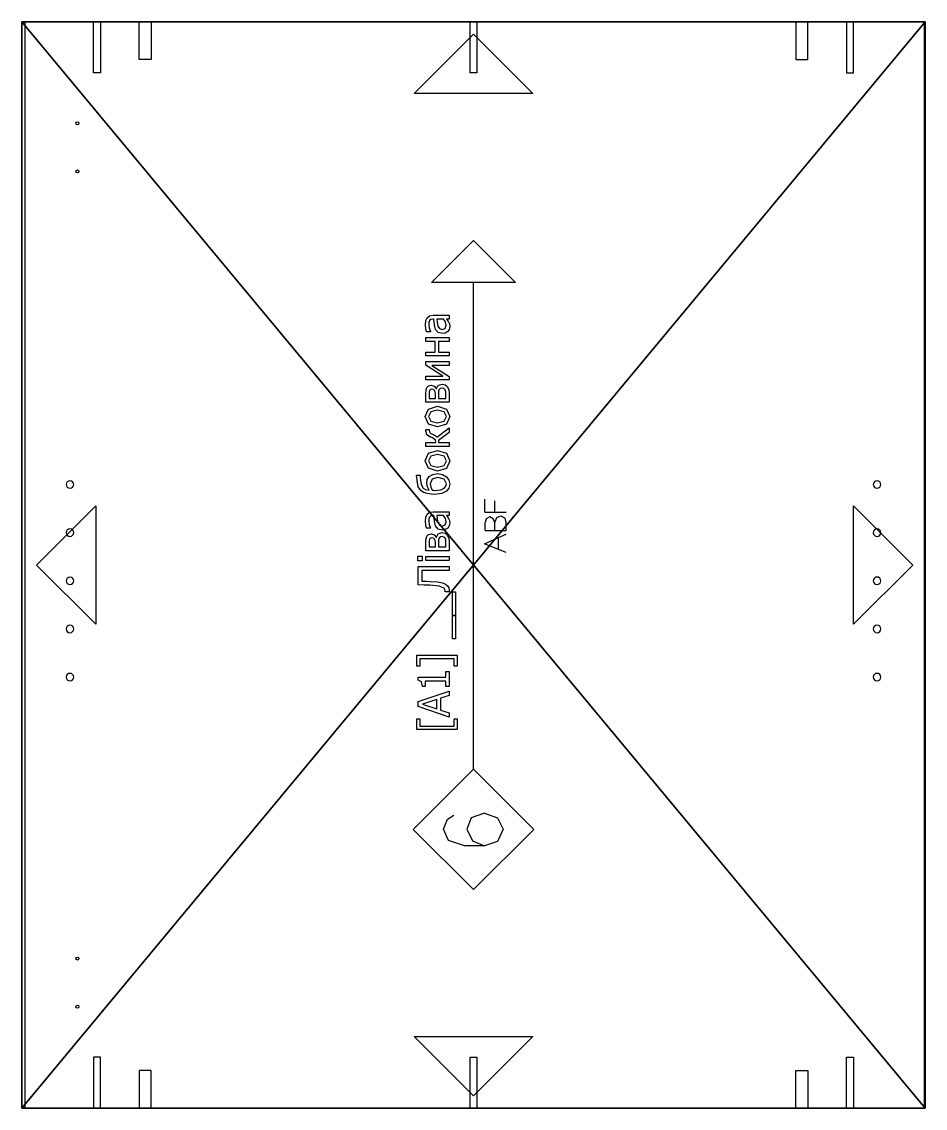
# Model space of a CAD drawing. Header units: millimetres. Extents: x -45532 to 18, y -11338 to 4436.
# Drawn here: x -27414 to -26814, y 0 to 722 of the extents above; entities that cross this region are included whole.
import ezdxf

# ---------------------------------------------------------------- set-up
doc = ezdxf.new("R2010")
doc.units = ezdxf.units.MM
doc.header["$LTSCALE"] = 25.4
doc.layers.get('0').update_dxf_attribs({"true_color": 0xffffff})
for name, color, linetype, true_color in [('-', 216, 'Continuous', 0x770077), ('ABF_cuttingLines', 134, 'Continuous', 0x009987), ('ABF_D5.0_DEPTH8', 252, 'Continuous', 0x777799), ('ABF_edgeBanding', 252, 'Continuous', 0x777799), ('ABF_Label', 190, 'Continuous', 0x9900ff), ('DEPTH3.0-ARTICLE46331', 134, 'Continuous', 0x009987), ('DSIDE-4.5', 190, 'Continuous', 0x9900ff), ('DSIDE-8', 22, 'Continuous', 0xcc4400), ('Dside4.5', 134, 'Continuous', 0x009987)]:
    doc.layers.add(name, color=color, linetype=linetype, true_color=true_color)

# ---------------------------------------------------------------- blocks, each defined once
blk = doc.blocks.new('Group302#1')
at = {"layer": 'DSIDE-4.5', "color": 0, "extrusion": (0, 1, -4.99939e-16)}
blk.add_circle((0, -9), 2.25, dxfattribs=at)
at = {"layer": 'DSIDE-8', "color": 0, "extrusion": (0, 1, -4.99939e-16)}
blk.add_circle((-32, -9), 4, dxfattribs=at)
blk = doc.blocks.new('Group303#1')
at = {"layer": 'DSIDE-4.5', "color": 0}
blk.add_polyline3d([(2.25, 0, 0), (2.25, 34, 0), (-2.25, 34, 0), (-2.25, 0, 0), (2.25, 0, 0)], close=True, dxfattribs=at)
at = {"layer": 'DSIDE-8', "color": 0}
blk.add_polyline3d([(36, 0, 0), (36, 25, 0), (28, 25, 0), (28, 0, 0), (36, 0, 0)], close=True, dxfattribs=at)
blk = doc.blocks.new('Group306#1')
at = {"layer": 'DSIDE-4.5', "color": 0, "extrusion": (0, 1, -4.99939e-16)}
blk.add_circle((0, -9), 2.25, dxfattribs=at)
at = {"layer": 'DSIDE-8', "color": 0, "extrusion": (0, 1, -4.99939e-16)}
blk.add_circle((32, -9), 4, dxfattribs=at)
blk = doc.blocks.new('Group307#1')
at = {"layer": 'DSIDE-4.5', "color": 0}
blk.add_polyline3d([(-2.25, 0, 0), (-2.25, 34, 0), (2.25, 34, 0), (2.25, 0, 0), (-2.25, 0, 0)], close=True, dxfattribs=at)
at = {"layer": 'DSIDE-8', "color": 0}
blk.add_polyline3d([(-36, 0, 0), (-36, 25, 0), (-28, 25, 0), (-28, 0, 0), (-36, 0, 0)], close=True, dxfattribs=at)
blk = doc.blocks.new('Group310#2')
at = {"layer": 'DSIDE-4.5', "color": 0, "extrusion": (0, -1, 4.99939e-16)}
blk.add_circle((0, -9), 2.25, dxfattribs=at)
at = {"layer": 'DSIDE-8', "color": 0, "extrusion": (0, -1, 4.99939e-16)}
blk.add_circle((32, -9), 4, dxfattribs=at)
blk = doc.blocks.new('Group311#1')
at = {"layer": 'DSIDE-4.5', "color": 0}
blk.add_polyline3d([(2.25, 0, 0), (2.25, -34, 0), (-2.25, -34, 0), (-2.25, 0, 0), (2.25, 0, 0)], close=True, dxfattribs=at)
at = {"layer": 'DSIDE-8', "color": 0}
blk.add_polyline3d([(36, 0, 0), (36, -25, 0), (28, -25, 0), (28, 0, 0), (36, 0, 0)], close=True, dxfattribs=at)
blk = doc.blocks.new('Group314#2')
at = {"layer": 'DSIDE-4.5', "color": 0, "extrusion": (0, -1, 4.99939e-16)}
blk.add_circle((0, -9), 2.25, dxfattribs=at)
at = {"layer": 'DSIDE-8', "color": 0, "extrusion": (0, -1, 4.99939e-16)}
blk.add_circle((-32, -9), 4, dxfattribs=at)
blk = doc.blocks.new('Group315#1')
at = {"layer": 'DSIDE-4.5', "color": 0}
blk.add_polyline3d([(-2.25, 0, 0), (-2.25, -34, 0), (2.25, -34, 0), (2.25, 0, 0), (-2.25, 0, 0)], close=True, dxfattribs=at)
at = {"layer": 'DSIDE-8', "color": 0}
blk.add_polyline3d([(-36, 0, 0), (-36, -25, 0), (-28, -25, 0), (-28, 0, 0), (-36, 0, 0)], close=True, dxfattribs=at)
blk = doc.blocks.new('Group313#2')
at = {"layer": 'Dside4.5', "color": 0, "extrusion": (0, -1, 0)}
blk.add_circle((0, -9), 2.25, dxfattribs=at)
blk = doc.blocks.new('Group314#3')
at = {"layer": 'Dside4.5', "color": 0}
blk.add_polyline3d([(-2.25, 0, 0), (-2.25, 34, 0), (2.25, 34, 0), (2.25, 0, 0), (-2.25, 0, 0)], close=True, dxfattribs=at)
blk = doc.blocks.new('Group316#2')
at = {"layer": 'Dside4.5', "color": 0, "extrusion": (0, 1, 0)}
blk.add_circle((0, -9), 2.25, dxfattribs=at)
blk = doc.blocks.new('Group317#1')
at = {"layer": 'Dside4.5', "color": 0}
blk.add_polyline3d([(2.25, 0, 0), (2.25, -34, 0), (-2.25, -34, 0), (-2.25, 0, 0), (2.25, 0, 0)], close=True, dxfattribs=at)
blk = doc.blocks.new('Group373#1')
at = {"layer": 'DEPTH3.0-ARTICLE46331', "color": 0}
for centre in [(37, 16), (37, -16)]:
    blk.add_circle(centre, 1, dxfattribs=at)
blk = doc.blocks.new('Group375#1')
at = {"layer": 'DEPTH3.0-ARTICLE46331', "color": 0}
for centre in [(37, 16), (37, -16)]:
    blk.add_circle(centre, 1, dxfattribs=at)
blk = doc.blocks.new('Group#571')
at = {"layer": 'ABF_D5.0_DEPTH8', "color": 0, "extrusion": (1, 1.48988e-08, 2.29886e-14)}
blk.add_circle((2.5, 2.5, 0), 2.5, dxfattribs=at)
blk = doc.blocks.new('Group#572')
at = {"layer": 'ABF_D5.0_DEPTH8', "color": 0, "extrusion": (1, 1.48988e-08, 2.29886e-14)}
blk.add_circle((2.5, 2.5, 0), 2.5, dxfattribs=at)
blk = doc.blocks.new('Group#573')
at = {"layer": 'ABF_D5.0_DEPTH8', "color": 0, "extrusion": (1, 1.48988e-08, 2.29886e-14)}
blk.add_circle((2.5, 2.5, 0), 2.5, dxfattribs=at)
blk = doc.blocks.new('Group#574')
at = {"layer": 'ABF_D5.0_DEPTH8', "color": 0, "extrusion": (1, 1.48988e-08, 2.29886e-14)}
blk.add_circle((2.5, 2.5, 0), 2.5, dxfattribs=at)
blk = doc.blocks.new('Group#575')
at = {"layer": 'ABF_D5.0_DEPTH8', "color": 0, "extrusion": (1, 1.48988e-08, 2.29886e-14)}
blk.add_circle((2.5, 2.5, 0), 2.5, dxfattribs=at)
blk = doc.blocks.new('Group#576')
at = {"layer": 'ABF_D5.0_DEPTH8', "color": 0, "extrusion": (1, 1.48988e-08, 2.29886e-14)}
blk.add_circle((2.5, 2.5, 0), 2.5, dxfattribs=at)
blk = doc.blocks.new('Group#577')
at = {"layer": 'ABF_D5.0_DEPTH8', "color": 0, "extrusion": (1, 1.48988e-08, 2.29886e-14)}
blk.add_circle((2.5, 2.5, 0), 2.5, dxfattribs=at)
blk = doc.blocks.new('Group#578')
at = {"layer": 'ABF_D5.0_DEPTH8', "color": 0, "extrusion": (1, 1.48988e-08, 2.29886e-14)}
blk.add_circle((2.5, 2.5, 0), 2.5, dxfattribs=at)
blk = doc.blocks.new('Group#579')
at = {"layer": 'ABF_D5.0_DEPTH8', "color": 0, "extrusion": (1, 1.48988e-08, 2.29886e-14)}
blk.add_circle((2.5, 2.5, 0), 2.5, dxfattribs=at)
blk = doc.blocks.new('Group#580')
at = {"layer": 'ABF_D5.0_DEPTH8', "color": 0, "extrusion": (1, 1.48988e-08, 2.29886e-14)}
blk.add_circle((2.5, 2.5, 0), 2.5, dxfattribs=at)
blk = doc.blocks.new('Group1110#1')
at = {"layer": 'ABF_Label', "color": 0}
for p, q in [((-69.48, 6.86), (-69.48, 23.92)), ((-69.48, 23.92), (-64.92, 23.92)), ((-64.92, 23.92), (-64.92, 22.67)), ((-64.15, 10.29), (-59.76, 23.33)), ((-59.76, 23.33), (-57.62, 23.33)), ((-57.62, 23.33), (-53.22, 10.29)), ((-49.35, 21.94), (-48.64, 23.38)), ((-48.64, 23.38), (-47.28, 23.38)), ((-47.28, 23.38), (-47.28, 11.62)), ((-42.66, 22.67), (-42.66, 23.92)), ((-42.66, 23.92), (-38.1, 23.92)), ((-38.1, 23.92), (-38.1, 6.86)), ((-8.47, 20.74), (-8.4, 23.33)), ((-8.4, 23.33), (-0.63, 23.33)), ((-0.63, 23.33), (-0.63, 10.29)), ((1.81, 21.71), (1.81, 23.42)), ((1.81, 23.42), (3.68, 23.42)), ((3.68, 23.42), (3.68, 21.71)), ((31.37, 22.26), (32.99, 23.29)), ((32.99, 23.29), (35.65, 23.82)), ((35.65, 23.82), (36.91, 23.92)), ((36.91, 23.92), (37.93, 24)), ((37.93, 24), (37.93, 22.48)), ((-64.92, 22.67), (-67.94, 22.67)), ((-67.94, 22.67), (-67.94, 8.11)), ((-58.73, 21.56), (-60.74, 15.42)), ((-56.72, 15.42), (-58.73, 21.56)), ((-51.33, 21.55), (-49.35, 21.94)), ((-51.33, 20.36), (-51.33, 21.55)), ((-48.97, 20.36), (-51.33, 20.36)), ((-48.97, 11.62), (-48.97, 20.36)), ((-39.64, 22.67), (-42.66, 22.67)), ((-39.64, 8.11), (-39.64, 22.67)), ((-8.95, 14.43), (-8.56, 18.47)), ((-8.56, 18.47), (-8.47, 20.74)), ((-6.83, 19.86), (-6.9, 18.17)), ((-6.76, 21.79), (-6.83, 19.86)), ((-2.36, 21.79), (-6.76, 21.79)), ((-2.36, 10.29), (-2.36, 21.79)), ((3.68, 21.71), (1.81, 21.71)), ((1.92, 10.29), (1.92, 20.07)), ((1.92, 20.07), (3.57, 20.07)), ((3.57, 20.07), (3.57, 10.29)), ((5.99, 10.29), (5.99, 20.07)), ((5.99, 20.07), (9.58, 20.07)), ((9.18, 18.76), (7.62, 18.76)), ((7.62, 18.76), (7.62, 16.08)), ((10.27, 18.73), (9.18, 18.76)), ((9.58, 20.07), (11.15, 20.01)), ((10.97, 18.53), (10.27, 18.73)), ((11.35, 18.15), (10.97, 18.53)), ((11.15, 20.01), (12.14, 19.67)), ((12.14, 19.67), (12.91, 18.93)), ((12.91, 18.93), (13.15, 17.82)), ((15.51, 19.86), (16.81, 20.15)), ((15.51, 18.19), (15.51, 19.86)), ((17.14, 18.69), (15.6, 18.19)), ((16.81, 20.15), (18.49, 20.31)), ((18.49, 18.86), (17.14, 18.69)), ((18.49, 20.31), (20.19, 20.15)), ((19.42, 18.79), (18.49, 18.86)), ((20.19, 18.52), (19.42, 18.79)), ((20.19, 20.15), (21.44, 19.58)), ((20.68, 17.98), (20.19, 18.52)), ((21.44, 19.58), (22.23, 18.54)), ((22.23, 18.54), (22.5, 16.98)), ((29.87, 17.85), (30.12, 19.47)), ((30.12, 19.47), (30.59, 21.03)), ((30.59, 21.03), (31.37, 22.26)), ((31.89, 20.19), (31.58, 18.63)), ((31.58, 18.63), (32.97, 19.41)), ((32.47, 21.27), (31.89, 20.19)), ((33.93, 22.01), (32.47, 21.27)), ((32.97, 19.41), (34.57, 19.73)), ((35.77, 22.33), (33.93, 22.01)), ((34.57, 19.73), (36.08, 19.47)), ((36.96, 22.42), (35.77, 22.33)), ((36.08, 19.47), (37.35, 18.63)), ((37.93, 22.48), (36.96, 22.42)), ((37.35, 18.63), (38.24, 17.16)), ((39.58, 15.18), (40.79, 18.99)), ((40.79, 18.99), (43.96, 20.35)), ((43.96, 18.93), (41.98, 18)), ((43.96, 20.35), (47.13, 18.99)), ((45.93, 18), (43.96, 18.93)), ((47.13, 18.99), (48.33, 15.18)), ((50.02, 10.29), (50.02, 20.07)), ((50.02, 20.07), (51.66, 20.07)), ((51.66, 20.07), (51.66, 15.82)), ((53.92, 18.1), (54.99, 19.63)), ((54.99, 19.63), (56.77, 20.07)), ((55.8, 18.37), (55.22, 17.33)), ((56.84, 18.66), (55.8, 18.37)), ((56.77, 20.07), (57.22, 20.07)), ((57.22, 18.66), (56.84, 18.66)), ((57.22, 20.07), (57.22, 18.66)), ((58.26, 15.18), (59.46, 18.99)), ((59.46, 18.99), (62.64, 20.35)), ((62.64, 18.93), (60.65, 18)), ((62.64, 20.35), (65.81, 18.99)), ((64.61, 18), (62.64, 18.93)), ((65.81, 18.99), (67, 15.18)), ((68.69, 10.29), (68.69, 20.07)), ((68.69, 20.07), (72.28, 20.07)), ((71.89, 18.76), (70.32, 18.76)), ((70.32, 18.76), (70.32, 16.08)), ((72.97, 18.73), (71.89, 18.76)), ((72.28, 20.07), (73.86, 20.01)), ((73.67, 18.53), (72.97, 18.73)), ((74.05, 18.15), (73.67, 18.53)), ((73.86, 20.01), (74.85, 19.67)), ((74.85, 19.67), (75.61, 18.93)), ((75.61, 18.93), (75.85, 17.82)), ((78.1, 10.29), (78.1, 20.07)), ((78.1, 20.07), (79.73, 20.07)), ((79.73, 20.07), (79.73, 12.89)), ((79.73, 12.89), (84.28, 20.07)), ((84.28, 20.07), (85.82, 20.07)), ((85.82, 20.07), (85.82, 10.29)), ((88.2, 10.29), (88.2, 20.07)), ((88.2, 20.07), (89.85, 20.07)), ((89.85, 20.07), (89.85, 16.12)), ((94.28, 16.12), (94.28, 20.07)), ((94.28, 20.07), (95.93, 20.07)), ((95.93, 20.07), (95.93, 10.29)), ((98.42, 19.86), (99.72, 20.15)), ((98.42, 18.19), (98.42, 19.86)), ((100.05, 18.69), (98.51, 18.19)), ((99.72, 20.15), (101.4, 20.31)), ((101.39, 18.86), (100.05, 18.69)), ((102.33, 18.79), (101.39, 18.86)), ((101.4, 20.31), (103.1, 20.15)), ((103.1, 18.52), (102.33, 18.79)), ((103.1, 20.15), (104.35, 19.58)), ((103.59, 17.98), (103.1, 18.52)), ((104.35, 19.58), (105.14, 18.54)), ((105.14, 18.54), (105.41, 16.98)), ((-61.22, 13.93), (-62.4, 10.29)), ((-56.23, 13.93), (-61.22, 13.93)), ((-60.74, 15.42), (-56.72, 15.42)), ((-55.05, 10.29), (-56.23, 13.93)), ((-9.82, 12.34), (-8.95, 14.43)), ((-7.12, 15.12), (-7.52, 13.09)), ((-6.9, 18.17), (-7.12, 15.12)), ((7.62, 16.08), (9.51, 16.08)), ((9.55, 14.8), (7.62, 14.8)), ((7.62, 14.8), (7.62, 11.61)), ((9.51, 16.08), (10.37, 16.14)), ((10.52, 14.77), (9.55, 14.8)), ((10.37, 16.14), (10.93, 16.38)), ((11.18, 14.58), (10.52, 14.77)), ((10.93, 16.38), (11.34, 16.85)), ((11.82, 14.04), (11.18, 14.58)), ((11.34, 16.85), (11.46, 17.57)), ((11.46, 17.57), (11.35, 18.15)), ((12.77, 16.57), (11.74, 15.7)), ((11.74, 15.7), (11.78, 15.64)), ((11.78, 15.64), (13.12, 14.83)), ((11.96, 13.24), (11.82, 14.04)), ((13.15, 17.82), (12.77, 16.57)), ((13.12, 14.83), (13.66, 13.25)), ((14.71, 13.13), (15.14, 14.86)), ((15.14, 14.86), (16.5, 15.99)), ((15.6, 18.19), (15.51, 18.19)), ((16.84, 14.39), (16.41, 13.23)), ((16.5, 15.99), (18.44, 16.51)), ((17.92, 15.01), (16.84, 14.39)), ((19.37, 15.27), (17.92, 15.01)), ((18.44, 16.51), (20.86, 16.73)), ((20.86, 15.42), (19.37, 15.27)), ((20.86, 17.04), (20.68, 17.98)), ((20.86, 16.73), (20.86, 17.04)), ((20.86, 12.7), (20.86, 15.42)), ((22.5, 16.98), (22.5, 10.29)), ((29.81, 16.51), (29.87, 17.85)), ((30.15, 13.41), (29.81, 16.51)), ((31.52, 16.84), (31.5, 16.29)), ((31.5, 16.29), (31.75, 13.81)), ((31.55, 17.36), (31.52, 16.84)), ((32.81, 17.99), (31.55, 17.36)), ((31.75, 13.81), (32.43, 12.31)), ((34.18, 18.23), (32.81, 17.99)), ((36.18, 17.39), (34.18, 18.23)), ((36.88, 15), (36.18, 17.39)), ((36.18, 12.4), (36.88, 15)), ((38.55, 15.1), (38.19, 13.01)), ((38.24, 17.16), (38.55, 15.1)), ((40.75, 11.41), (39.58, 15.18)), ((41.98, 18), (41.28, 15.18)), ((41.28, 15.18), (41.98, 12.39)), ((46.63, 15.18), (45.93, 18)), ((45.93, 12.37), (46.63, 15.18)), ((48.33, 15.18), (47.13, 11.36)), ((51.66, 15.82), (52.75, 16.09)), ((52.49, 14.8), (51.66, 14.8)), ((51.66, 14.8), (51.66, 10.29)), ((55.84, 10.29), (52.49, 14.8)), ((52.75, 16.09), (53.52, 17.09)), ((53.52, 17.09), (53.73, 17.6)), ((53.73, 17.6), (53.92, 18.1)), ((54.64, 16.15), (53.9, 15.49)), ((53.9, 15.49), (57.89, 10.29)), ((55.22, 17.33), (54.64, 16.15)), ((59.43, 11.41), (58.26, 15.18)), ((60.65, 18), (59.96, 15.18)), ((59.96, 15.18), (60.65, 12.39)), ((64.6, 12.37), (65.3, 15.18)), ((65.3, 15.18), (64.61, 18)), ((67, 15.18), (65.81, 11.36)), ((70.32, 16.08), (72.21, 16.08)), ((72.25, 14.8), (70.32, 14.8)), ((70.32, 14.8), (70.32, 11.61)), ((72.21, 16.08), (73.07, 16.14)), ((73.23, 14.77), (72.25, 14.8)), ((73.07, 16.14), (73.63, 16.38)), ((73.88, 14.58), (73.23, 14.77)), ((73.63, 16.38), (74.04, 16.85)), ((74.52, 14.04), (73.88, 14.58)), ((74.04, 16.85), (74.16, 17.57)), ((74.16, 17.57), (74.05, 18.15)), ((75.47, 16.57), (74.44, 15.7)), ((74.44, 15.7), (74.49, 15.64)), ((74.49, 15.64), (75.82, 14.83)), ((74.66, 13.24), (74.52, 14.04)), ((75.85, 17.82), (75.47, 16.57)), ((75.82, 14.83), (76.36, 13.25)), ((84.19, 17.59), (79.59, 10.29)), ((84.19, 10.29), (84.19, 17.59)), ((89.85, 16.12), (94.28, 16.12)), ((94.28, 14.7), (89.85, 14.7)), ((89.85, 14.7), (89.85, 10.29)), ((94.28, 10.29), (94.28, 14.7)), ((97.62, 13.13), (98.05, 14.86)), ((98.05, 14.86), (99.41, 15.99)), ((98.51, 18.19), (98.42, 18.19)), ((99.75, 14.39), (99.32, 13.23)), ((99.41, 15.99), (101.35, 16.51)), ((100.83, 15.01), (99.75, 14.39)), ((102.28, 15.27), (100.83, 15.01)), ((101.35, 16.51), (103.77, 16.73)), ((103.77, 15.42), (102.28, 15.27)), ((103.77, 17.04), (103.59, 17.98)), ((103.77, 16.73), (103.77, 17.04)), ((103.77, 12.7), (103.77, 15.42)), ((105.41, 16.98), (105.41, 10.29)), ((-118.48, 3.84), (-116.24, 10.5)), ((-116.24, 10.5), (-111.52, 12.65)), ((-111.52, 12.65), (-107.23, 10.97)), ((-107.23, 10.97), (-105.5, 8.27)), ((-62.4, 10.29), (-64.15, 10.29)), ((-53.22, 10.29), (-55.05, 10.29)), ((-51.33, 10.29), (-51.33, 11.62)), ((-51.33, 11.62), (-48.97, 11.62)), ((-44.97, 10.29), (-51.33, 10.29)), ((-47.28, 11.62), (-44.97, 11.62)), ((-44.97, 11.62), (-44.97, 10.29)), ((-11.33, 10.29), (-11.33, 11.97)), ((-11.33, 11.97), (-11.21, 11.97)), ((-11.04, 10.28), (-11.33, 10.29)), ((-11.21, 11.97), (-11.06, 11.96)), ((-11.06, 11.96), (-10.87, 11.95)), ((-10.66, 10.27), (-11.04, 10.28)), ((-10.87, 11.95), (-10.29, 12.04)), ((-9.62, 10.44), (-10.66, 10.27)), ((-10.29, 12.04), (-9.82, 12.34)), ((-8.77, 10.98), (-9.62, 10.44)), ((-8.08, 11.81), (-8.77, 10.98)), ((-7.52, 13.09), (-8.08, 11.81)), ((-0.63, 10.29), (-2.36, 10.29)), ((3.57, 10.29), (1.92, 10.29)), ((9.83, 10.29), (5.99, 10.29)), ((7.62, 11.61), (9.04, 11.61)), ((9.04, 11.61), (10.42, 11.68)), ((11.39, 10.45), (9.83, 10.29)), ((10.42, 11.68), (11.26, 11.96)), ((11.26, 11.96), (11.79, 12.48)), ((12.64, 11.08), (11.39, 10.45)), ((11.79, 12.48), (11.96, 13.24)), ((13.39, 11.99), (12.64, 11.08)), ((13.66, 13.25), (13.39, 11.99)), ((14.95, 11.88), (14.71, 13.13)), ((15.58, 10.89), (14.95, 11.88)), ((16.53, 10.25), (15.58, 10.89)), ((16.41, 13.23), (16.88, 11.96)), ((17.68, 10.02), (16.53, 10.25)), ((16.88, 11.96), (18.27, 11.54)), ((18.82, 10.14), (17.68, 10.02)), ((18.27, 11.54), (19.68, 11.87)), ((19.67, 10.49), (18.82, 10.14)), ((20.32, 10.92), (19.67, 10.49)), ((19.68, 11.87), (20.86, 12.7)), ((20.86, 11.33), (20.32, 10.92)), ((20.86, 10.29), (20.86, 11.33)), ((22.5, 10.29), (20.86, 10.29)), ((31.16, 11.32), (30.15, 13.41)), ((32.47, 10.34), (31.16, 11.32)), ((32.43, 12.31), (33.26, 11.64)), ((34.15, 10.02), (32.47, 10.34)), ((33.26, 11.64), (34.22, 11.45)), ((35.82, 10.37), (34.15, 10.02)), ((34.22, 11.45), (36.18, 12.4)), ((37.22, 11.39), (35.82, 10.37)), ((38.19, 13.01), (37.22, 11.39)), ((43.96, 10.02), (40.75, 11.41)), ((41.98, 12.39), (43.96, 11.44)), ((43.96, 11.44), (45.93, 12.37)), ((47.13, 11.36), (43.96, 10.02)), ((51.66, 10.29), (50.02, 10.29)), ((57.89, 10.29), (55.84, 10.29)), ((62.64, 10.02), (59.43, 11.41)), ((60.65, 12.39), (62.64, 11.44)), ((62.64, 11.44), (64.6, 12.37)), ((65.81, 11.36), (62.64, 10.02)), ((72.53, 10.29), (68.69, 10.29)), ((70.32, 11.61), (71.75, 11.61)), ((71.75, 11.61), (73.12, 11.68)), ((74.1, 10.45), (72.53, 10.29)), ((73.12, 11.68), (73.96, 11.96)), ((73.96, 11.96), (74.5, 12.48)), ((75.35, 11.08), (74.1, 10.45)), ((74.5, 12.48), (74.66, 13.24)), ((76.09, 11.99), (75.35, 11.08)), ((76.36, 13.25), (76.09, 11.99)), ((79.59, 10.29), (78.1, 10.29)), ((85.82, 10.29), (84.19, 10.29)), ((89.85, 10.29), (88.2, 10.29)), ((95.93, 10.29), (94.28, 10.29)), ((97.86, 11.88), (97.62, 13.13)), ((98.49, 10.89), (97.86, 11.88)), ((99.44, 10.25), (98.49, 10.89)), ((99.32, 13.23), (99.79, 11.96)), ((100.59, 10.02), (99.44, 10.25)), ((99.79, 11.96), (101.18, 11.54)), ((101.73, 10.14), (100.59, 10.02)), ((101.18, 11.54), (102.59, 11.87)), ((102.58, 10.49), (101.73, 10.14)), ((103.23, 10.92), (102.58, 10.49)), ((102.59, 11.87), (103.77, 12.7)), ((103.77, 11.33), (103.23, 10.92)), ((103.77, 10.29), (103.77, 11.33)), ((105.41, 10.29), (103.77, 10.29)), ((-64.92, 6.86), (-69.48, 6.86)), ((-67.94, 8.11), (-64.92, 8.11)), ((-64.92, 8.11), (-64.92, 6.86)), ((-42.66, 6.86), (-42.66, 8.11)), ((-42.66, 8.11), (-39.64, 8.11)), ((-38.1, 6.86), (-42.66, 6.86)), ((-31.19, 7.66), (-31.19, 8.8)), ((-31.19, 8.8), (-21.39, 8.8)), ((-21.39, 7.66), (-31.19, 7.66)), ((-21.39, 8.8), (-21.11, 8.8)), ((-21.39, 7.66), (-21.39, 8.8)), ((-21.39, 8.8), (-11.32, 8.8)), ((-21.11, 7.66), (-21.39, 7.66)), ((-11.32, 7.66), (-21.39, 7.66)), ((-21.11, 8.8), (-21.11, 7.66)), ((-11.32, 8.8), (-11.32, 7.66)), ((-118.48, -4.58), (-118.48, 3.84)), ((-116.32, 0.41), (-118.48, -4.58)), ((-111.52, 2.88), (-116.32, 0.41)), ((-106.73, 0.95), (-111.52, 2.88)), ((-104.67, -4.58), (-106.73, 0.95)), ((-86.17, 0), (119.19, 0)), ((6.49, -10.57), (8.95, -4.58)), ((8.95, -4.58), (11.61, -10.57)), ((-116.64, -10.14), (-118.48, -4.58)), ((-104.67, -4.58), (-106.67, -10.14)), ((14.53, -4.88), (17.96, -4.88)), ((14.53, -4.88), (14.53, -8.98)), ((14.53, -8.98), (14.53, -13.72)), ((14.53, -8.98), (17.96, -8.98)), ((19.51, -5.38), (17.96, -4.88)), ((17.96, -8.98), (19.55, -8.25)), ((17.96, -8.98), (20.04, -9.9)), ((20.29, -6.84), (19.51, -5.38)), ((19.55, -8.25), (20.29, -6.84)), ((22.27, -4.79), (22.27, -8.97)), ((22.27, -4.79), (27.81, -4.79)), ((22.27, -8.97), (27.09, -8.97)), ((22.27, -8.97), (22.27, -13.72)), ((-111.52, -12.45), (-116.64, -10.14)), ((-106.67, -10.14), (-111.52, -12.45)), ((5.21, -13.72), (6.49, -10.57)), ((6.49, -10.57), (11.61, -10.57)), ((11.61, -10.57), (13.01, -13.72)), ((14.53, -13.72), (17.96, -13.72)), ((17.96, -13.72), (19.76, -13.36)), ((20.74, -11.59), (19.76, -13.36)), ((20.04, -9.9), (20.74, -11.59))]:
    blk.add_line(p, q, dxfattribs=at)
for points in [[(-86.17, 0, 0), (-111.57, -25.4, 0), (-136.97, 0, 0), (-111.57, 25.4, 0), (-86.17, 0, 0)], [(119.19, 17.78, 0), (136.97, 0, 0), (119.19, -17.78, 0), (119.19, 17.78, 0)]]:
    blk.add_polyline3d(points, close=True, dxfattribs=at)
blk = doc.blocks.new('Group1792#1')
at = {"layer": 'ABF_cuttingLines', "color": 0}
blk.add_polyline3d([(10843.81, 18.4, 0), (10843.81, 739.6, 0), (10246.21, 739.6, 0), (10246.21, 18.4, 0), (10843.81, 18.4, 0)], close=True, dxfattribs=at)
blk = doc.blocks.new('Group1793#1')
at = {"layer": 'ABF_edgeBanding', "color": 0}
for points in [[(10544.21, 731.73, 0), (10583.55, 692.39, 0), (10504.86, 692.39, 0), (10544.21, 731.73, 0)], [(10254.08, 379, 0), (10293.42, 418.34, 0), (10293.42, 339.66, 0), (10254.08, 379, 0)], [(10835.94, 379, 0), (10796.59, 339.66, 0), (10796.59, 418.34, 0), (10835.94, 379, 0)], [(10544.21, 26.27, 0), (10504.86, 65.61, 0), (10583.55, 65.61, 0), (10544.21, 26.27, 0)]]:
    blk.add_polyline3d(points, close=True, dxfattribs=at)
blk = doc.blocks.new('_____#99')
at = {"color": 0}
for p, q in [((10244.21, 740), (10244.21, 18)), ((10844.21, 740), (10244.21, 740)), ((10844.21, 740, 18), (10244.21, 740, 18)), ((10244.21, 740, 18), (10244.21, 18, 18)), ((10844.21, 740), (10244.21, 740)), ((10244.21, 740), (10244.21, 740, 18)), ((10844.21, 740, 18), (10244.21, 740, 18)), ((10244.21, 740), (10244.21, 18)), ((10244.21, 740, 18), (10244.21, 18, 18)), ((10244.21, 740), (10244.21, 740, 18)), ((10844.21, 18), (10844.21, 740)), ((10844.21, 18, 18), (10844.21, 740, 18)), ((10844.21, 18), (10844.21, 740)), ((10844.21, 740), (10844.21, 740, 18)), ((10844.21, 18, 18), (10844.21, 740, 18)), ((10844.21, 740), (10844.21, 740, 18)), ((10244.21, 18), (10844.21, 18)), ((10244.21, 18, 18), (10844.21, 18, 18)), ((10244.21, 18), (10844.21, 18)), ((10244.21, 18, 18), (10844.21, 18, 18)), ((10244.21, 18), (10244.21, 18, 18)), ((10244.21, 18), (10244.21, 18, 18)), ((10844.21, 18), (10844.21, 18, 18)), ((10844.21, 18), (10844.21, 18, 18))]:
    blk.add_line(p, q, dxfattribs=at)
at = {"layer": '-', "color": 0, "extrusion": (-0.009842, 0.999952, 9.26032e-13), "rotation": 269.9999991284582}
for name, p in [('Group#575', (-10818.44, 18, 323.56)), ('Group#576', (-10282.47, 18, 328.84)), ('Group#573', (-10282.15, 18, 296.84)), ('Group#574', (-10818.12, 18, 291.56)), ('Group#571', (-10281.84, 18, 264.84)), ('Group#572', (-10817.81, 18, 259.57)), ('Group#577', (-10281.52, 18, 232.84)), ('Group#580', (-10817.5, 18, 227.57)), ('Group#578', (-10281.21, 18, 200.84)), ('Group#579', (-10817.18, 18, 195.57))]:
    blk.add_blockref(name, p, dxfattribs=at)
at = {"color": 0}
for name, p in [('Group310#2', (10294.21, 740, 18)), ('Group311#1', (10294.21, 740, 18)), ('Group314#2', (10794.21, 740, 18)), ('Group315#1', (10794.21, 740, 18)), ('Group316#2', (10544.21, 740, 18)), ('Group317#1', (10544.21, 740, 18)), ('Group375#1', (10244.21, 656.5, 18)), ('Group373#1', (10244.21, 101.5, 18)), ('Group303#1', (10294.21, 18, 18)), ('Group307#1', (10794.21, 18, 18)), ('Group314#3', (10544.21, 18, 18)), ('Group302#1', (10294.21, 18, 18)), ('Group306#1', (10794.21, 18, 18)), ('Group313#2', (10544.21, 18, 18))]:
    blk.add_blockref(name, p, dxfattribs=at)
at = {"layer": 'ABF_cuttingLines', "color": 0}
blk.add_blockref('Group1792#1', (0, 0, 18), dxfattribs=at)
at = {"layer": 'ABF_edgeBanding', "color": 0}
blk.add_blockref('Group1793#1', (0, 0, 18), dxfattribs=at)
at = {"layer": 'ABF_Label', "color": 0, "xscale": 1.574803149606299, "yscale": 1.574803149606299, "rotation": 90}
blk.add_blockref('Group1110#1', (10544.21, 379, 18), dxfattribs=at)
at = {"color": 0}
mesh = blk.add_polyface(dxfattribs=at)
corners = [(10844.21, 740), (10244.21, 18), (10244.21, 740), (10844.21, 18)]
mesh.append_faces([[corners[k] for k in face] for face in [(0, 1, 2), (1, 0, 3)]], dxfattribs={"vtx0": -1, "color": 0})
at = {"color": 7, "true_color": 0xffffff}
mesh = blk.add_polyface(dxfattribs=at)
corners = [(10844.21, 18, 18), (10244.21, 740, 18), (10244.21, 18, 18), (10844.21, 740, 18)]
mesh.append_faces([[corners[k] for k in face] for face in [(0, 1, 2), (1, 0, 3)]], dxfattribs={"vtx0": -1, "color": 7})
at = {"color": 0}
mesh = blk.add_polyface(dxfattribs=at)
corners = [(10244.21, 740, 18), (10844.21, 740), (10244.21, 740), (10844.21, 740, 18)]
mesh.append_faces([[corners[k] for k in face] for face in [(0, 1, 2), (1, 0, 3)]], dxfattribs={"vtx0": -1, "color": 0})
mesh = blk.add_polyface(dxfattribs=at)
corners = [(10244.21, 740, 18), (10244.21, 18), (10244.21, 18, 18), (10244.21, 740)]
mesh.append_faces([[corners[k] for k in face] for face in [(0, 1, 2), (1, 0, 3)]], dxfattribs={"vtx0": -1, "color": 0})
mesh = blk.add_polyface(dxfattribs=at)
corners = [(10844.21, 740), (10844.21, 18, 18), (10844.21, 18), (10844.21, 740, 18)]
mesh.append_faces([[corners[k] for k in face] for face in [(0, 1, 2), (1, 0, 3)]], dxfattribs={"vtx0": -1, "color": 0})
mesh = blk.add_polyface(dxfattribs=at)
corners = [(10844.21, 18, 18), (10244.21, 18), (10844.21, 18), (10244.21, 18, 18)]
mesh.append_faces([[corners[k] for k in face] for face in [(0, 1, 2), (1, 0, 3)]], dxfattribs={"vtx0": -1, "color": 0})
blk = doc.blocks.new('_48501___EGGER_W_1000_ST9___2800207018__THICKNESS_18')
at = {"color": 0}
blk.add_blockref('_____#99', (-37658.21, -18), dxfattribs=at)

msp = doc.modelspace()

# ---------------------------------------------------------------- block references
at = {"color": 0}
msp.add_blockref('_48501___EGGER_W_1000_ST9___2800207018__THICKNESS_18', (0, 0), dxfattribs=at)

doc.saveas('drawing.dxf')
